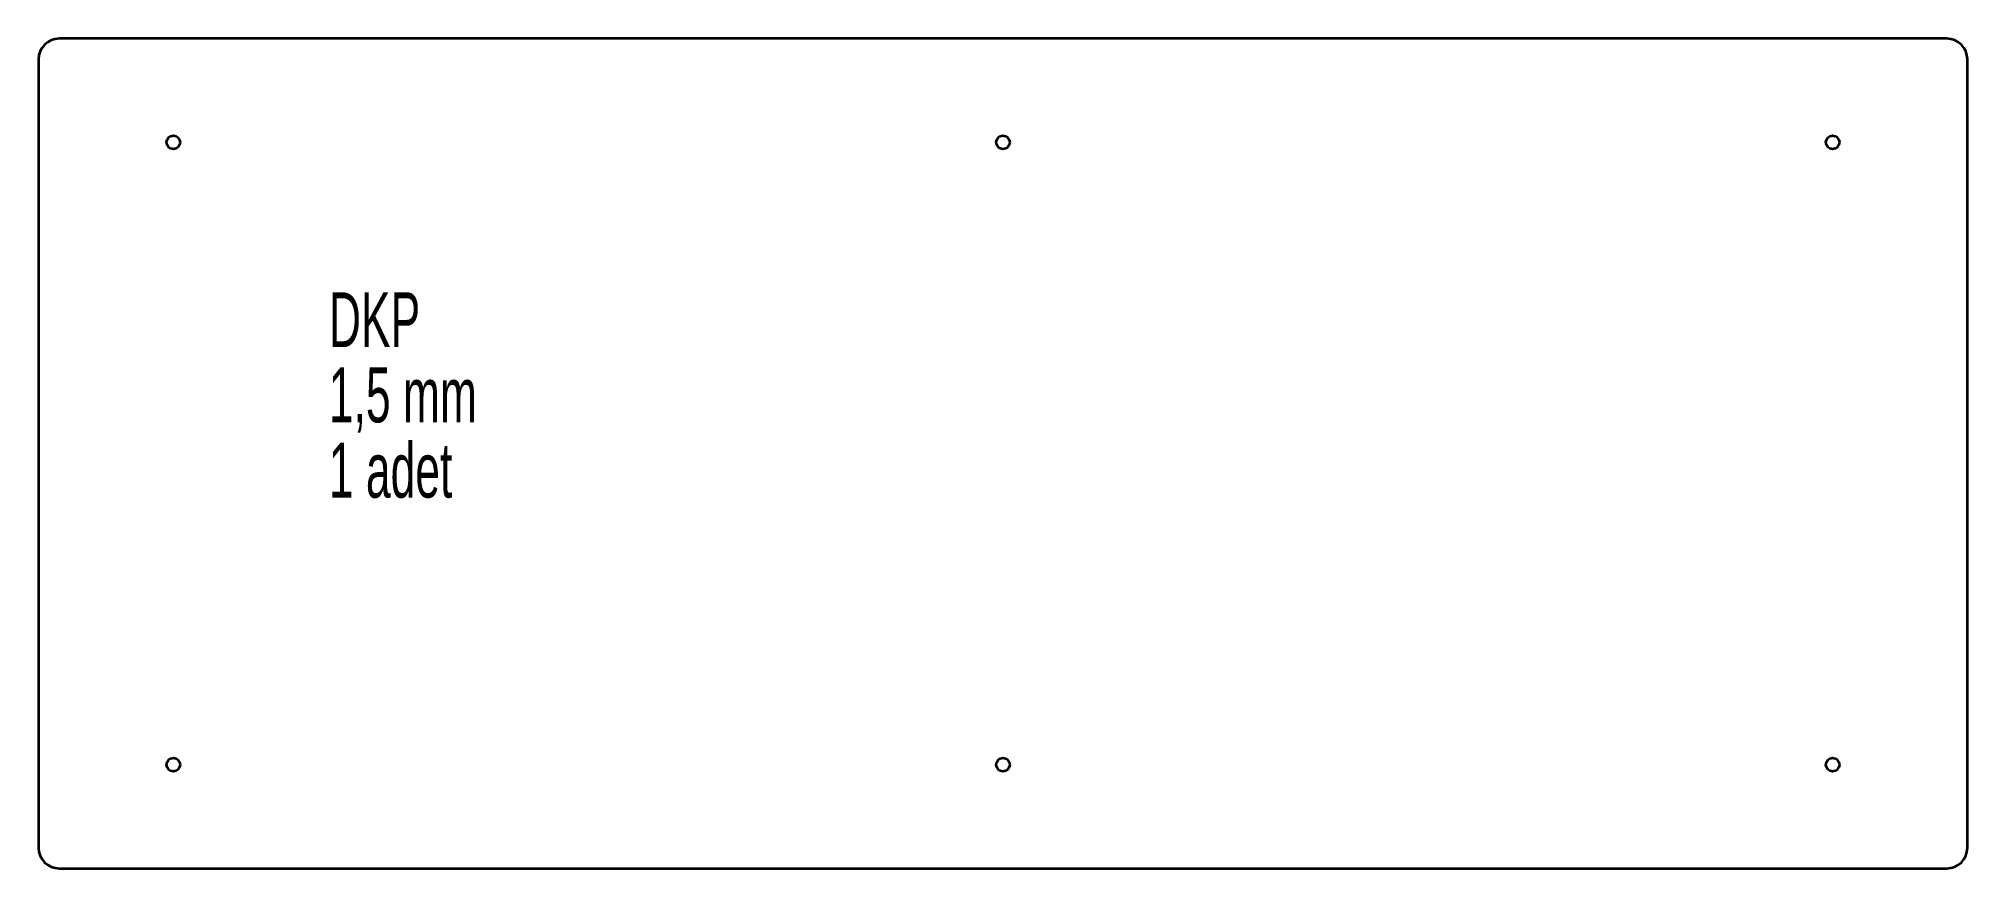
# Model space of a CAD drawing. Header units: millimetres. Extents: x -304 to 626, y -122 to 278.
import ezdxf

# ---------------------------------------------------------------- set-up
doc = ezdxf.new("R2010")
doc.units = ezdxf.units.MM
doc.styles.add('SLDTEXTSTYLE0', font='TXT', dxfattribs={"width": 0.605})

msp = doc.modelspace()

# ---------------------------------------------------------------- linework, layer by layer
at = {"color": 7, "linetype": 'Continuous', "lineweight": 35}
for p, q in [((615.74, 278.42), (-294.26, 278.42)), ((-304.26, 268.42), (-304.26, -111.58)), ((625.74, -111.58), (625.74, 268.42)), ((-294.26, -121.58), (615.74, -121.58))]:
    msp.add_line(p, q, dxfattribs=at)
for centre in [(-239.26, 228.42), (160.74, 228.42), (560.74, 228.42), (-239.26, -71.58), (160.74, -71.58), (560.74, -71.58)]:
    msp.add_circle(centre, 3.25, dxfattribs=at)
for centre, start, end in [((-294.26, 268.42), 90, 180), ((615.74, 268.42), 0, 90), ((-294.26, -111.58), 180, 270), ((615.74, -111.58), 270, 0)]:
    msp.add_arc(centre, 10, start, end, dxfattribs=at)

# ---------------------------------------------------------------- texts
at = {"color": 7, "linetype": 'Continuous', "lineweight": 0, "char_height": 26.458, "attachment_point": 1, "style": 'SLDTEXTSTYLE0'}
for s, insert in [('DKP', (-164.28, 156.15)), ('1,5 mm', (-164.28, 119.88)), ('1 adet', (-164.28, 83.6))]:
    msp.add_mtext(s, dxfattribs=dict(at, insert=insert))

doc.saveas('drawing.dxf')
